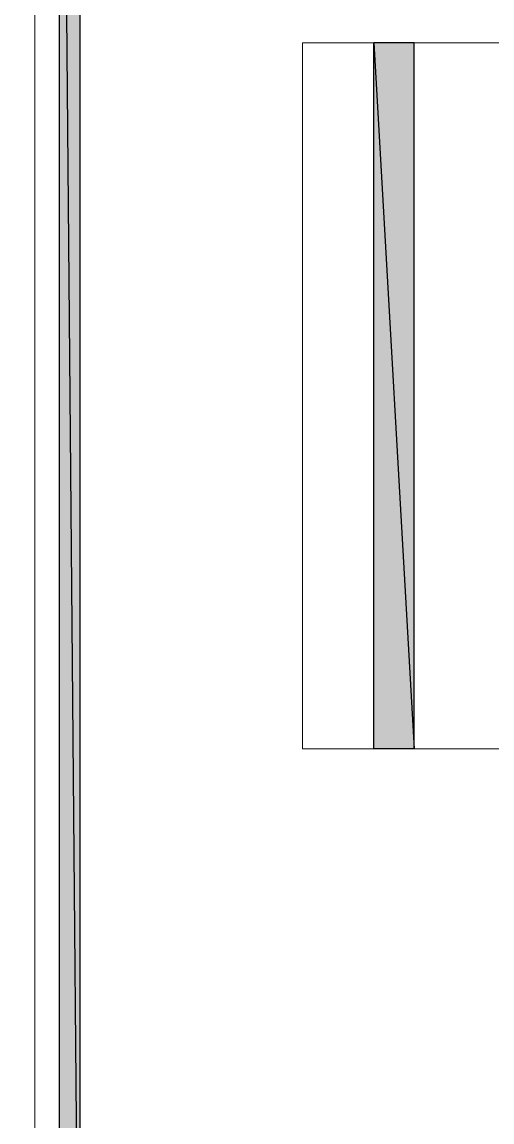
# Model space of a CAD drawing. Header units: millimetres. Extents: x 40 to 176, y -32 to 59.
# Drawn here: x 106.335 to 107, y -5.381 to -3.827 of the extents above; entities that cross this region are included whole.
import ezdxf

# ---------------------------------------------------------------- set-up
doc = ezdxf.new("R2010")
doc.units = ezdxf.units.MM
doc.layers.add('15 - Quadro de medição', color=6, linetype='Continuous')

msp = doc.modelspace()

# ---------------------------------------------------------------- hatches: boundary and pattern name
at = {"layer": '15 - Quadro de medição', "true_color": 0x000007}
h = msp.add_hatch(color=7, dxfattribs=at)
h.paths.add_polyline_path([(106.4176, -2.6836), (106.3883, -2.6836), (106.4176, -6.026)])
h.paths.add_polyline_path([(106.3883, -2.6836), (106.4176, -6.026), (106.3883, -6.026)])
h = msp.add_hatch(color=7, dxfattribs=at)
h.paths.add_polyline_path([(106.8897, -3.8569), (106.8324, -3.8569), (106.8897, -4.8541)])
h.paths.add_polyline_path([(106.8324, -3.8569), (106.8897, -4.8541), (106.8324, -4.8541)])

# ---------------------------------------------------------------- linework, layer by layer
at = {"layer": '15 - Quadro de medição', "color": 7, "linetype": 'Continuous', "lineweight": 20, "true_color": 0x000007}
for points in [[(104.5012, -2.319), (106.3533, -2.319), (106.3533, -6.026), (104.5012, -6.026)], [(106.3533, -2.319), (108.2082, -2.319), (108.2082, -6.026), (106.3533, -6.026)], [(107.8018, -3.8569), (107.8018, -4.8541), (106.7319, -4.8541), (106.7319, -3.8569), (107.2682, -3.8569)]]:
    msp.add_lwpolyline(points, close=True, dxfattribs=at)
for points in [[(106.4176, -6.026), (106.4176, -2.4685), (106.4176, -2.4685)], [(106.3533, -2.5481), (106.3533, -6.026), (104.5012, -6.026), (104.5012, -2.5481)], [(108.2082, -2.5481), (108.2082, -6.026), (106.3533, -6.026), (106.3533, -2.5481)], [(106.3883, -2.6836), (106.3883, -6.026), (106.4176, -6.026), (106.3743, -6.026)], [(106.8324, -4.8541), (106.8324, -3.8569), (106.8324, -3.8569)], [(106.8897, -3.8569), (106.8897, -4.8541), (106.8897, -4.8541)]]:
    msp.add_lwpolyline(points, dxfattribs=at)
at = {"layer": '15 - Quadro de medição', "color": 7, "linetype": 'Continuous', "lineweight": -2, "true_color": 0x000007}
for points in [[(106.4176, -2.6836), (106.3883, -2.6836), (106.4176, -6.026)], [(106.3883, -2.6836), (106.4176, -6.026), (106.3883, -6.026)], [(106.8897, -3.8569), (106.8324, -3.8569), (106.8897, -4.8541)], [(106.8324, -3.8569), (106.8897, -4.8541), (106.8324, -4.8541)]]:
    msp.add_lwpolyline(points, close=True, dxfattribs=at)

doc.saveas('drawing.dxf')
